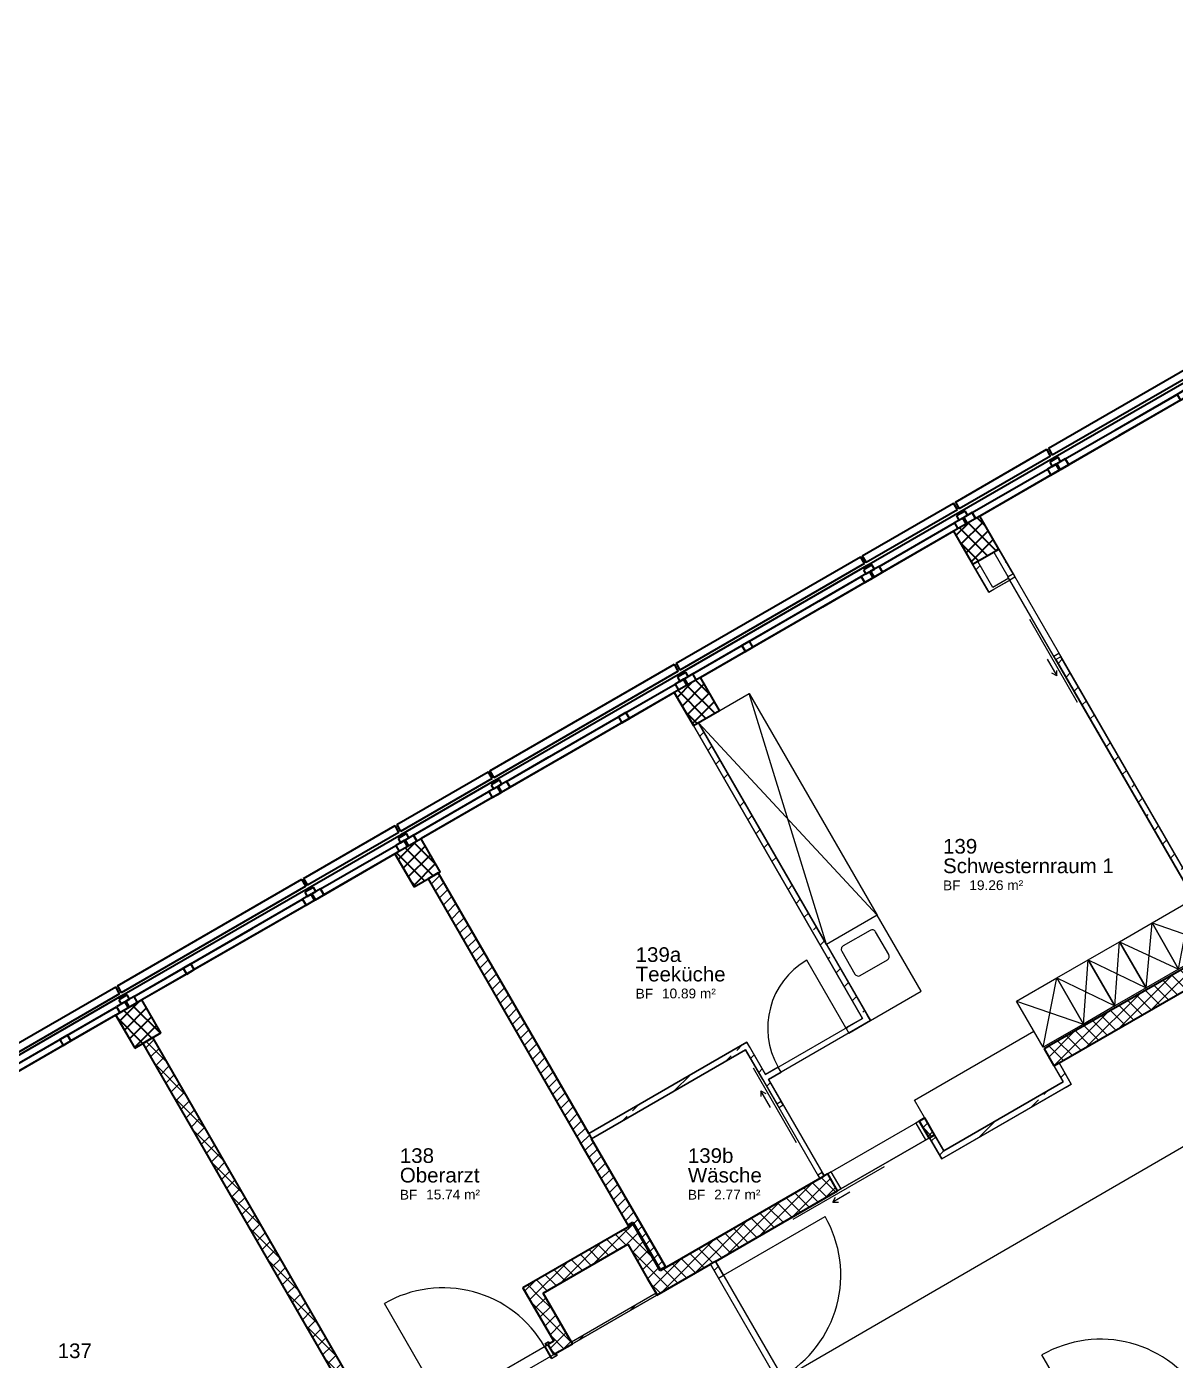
# Model space of a CAD drawing. Header units: centimetres. Extents: x -63 to 12757, y -227 to 7527.
# Drawn here: x 4987 to 6162, y 3488 to 4853 of the extents above; entities that cross this region are included whole.
import ezdxf

# ---------------------------------------------------------------- set-up
doc = ezdxf.new("R2010")
doc.units = ezdxf.units.CM
for name, color, linetype, lineweight in [('A----___H_HATCH', 252, 'Continuous', 9), ('A----___J_MARKEN', 252, 'Continuous', 15), ('A----___M_0', 7, 'Continuous', 9), ('A_E--___E_WAENDE', 7, 'Continuous', 35), ('A_E0-___E_DECKEN', 7, 'Continuous', 9), ('A_E2-___E_STUETZEN', 7, 'Continuous', 35), ('A_E5-___E_FENTUER', 252, 'Continuous', 9), ('A_M1-___E_TRENNWAENDE', 7, 'Continuous', 25), ('A_M7-___E_KUECHEN', 253, 'Continuous', 9), ('A_R--___E_AUSSTATTUNG', 253, 'Continuous', 9), ('A_Z20___E_RAUM', 255, 'Continuous', 9), ('A_Z21___T_RAUMTEXT', 7, 'Continuous', 15)]:
    doc.layers.add(name, color=color, linetype=linetype, lineweight=lineweight)
doc.styles.add('Arial_1', font='arial.ttf', dxfattribs={"height": 0.2})
doc.styles.add('Arial_2', font='arial.ttf', dxfattribs={"height": 10})
doc.styles.add('Arial_3', font='arial.ttf', dxfattribs={"height": 15})
pattern_1 = [(45, (0, 0), (-7.071068, 7.071068), []), (135, (0, 0), (-7.071068, -7.071068), [])]
pattern_2 = [(45, (0, 0), (-5.656854, 5.656854), [])]
pattern_3 = [(45, (0, 0), (-22.45064, 22.45064), []), (45, (22.45, 0), (-22.45064, 22.45064), [15.875, -7.937])]

# ---------------------------------------------------------------- blocks, each defined once
blk = doc.blocks.new('_Beton Eckig Typ - 39 x 31-V5-033O')
at = {"layer": 'A_E2-___E_STUETZEN'}
h = blk.add_hatch(dxfattribs=at)
h.set_pattern_fill('FP_8', color=256, style=0, pattern_type=2)
h.set_pattern_definition([(15, (-6331.03, -766.298), (-2.58819, 9.659258), []), (105, (-6331.03, -766.298), (-9.659258, -2.58819), [])])
h.paths.add_polyline_path([(-12.5, -17.5), (18.5, -17.5), (18.5, 21.5), (-12.5, 21.5)], flags=0)
for p, q in [((18.5, 21.5), (-12.5, 21.5)), ((-12.5, 21.5), (-12.5, -17.5)), ((18.5, -17.5), (18.5, 21.5)), ((-12.5, -17.5), (18.5, -17.5))]:
    blk.add_line(p, q, dxfattribs=at)
blk = doc.blocks.new('_Beton Eckig Typ - 39 x 31-V6-033O')
at = {"layer": 'A_E2-___E_STUETZEN'}
h = blk.add_hatch(dxfattribs=at)
h.set_pattern_fill('FP_9', color=256, style=0, pattern_type=2)
h.set_pattern_definition([(15, (-6661.03, -766.298), (-2.58819, 9.659258), []), (105, (-6661.03, -766.298), (-9.659258, -2.58819), [])])
h.paths.add_polyline_path([(-12.5, -17.5), (18.5, -17.5), (18.5, 21.5), (-12.5, 21.5)], flags=0)
for p, q in [((18.5, 21.5), (-12.5, 21.5)), ((-12.5, 21.5), (-12.5, -17.5)), ((18.5, -17.5), (18.5, 21.5)), ((-12.5, -17.5), (18.5, -17.5))]:
    blk.add_line(p, q, dxfattribs=at)
blk = doc.blocks.new('_Beton Eckig Typ - 39 x 31-V7-033O')
at = {"layer": 'A_E2-___E_STUETZEN'}
h = blk.add_hatch(dxfattribs=at)
h.set_pattern_fill('FP_10', color=256, style=0, pattern_type=2)
h.set_pattern_definition([(15, (-6991.03, -766.299), (-2.58819, 9.659258), []), (105, (-6991.03, -766.299), (-9.659258, -2.58819), [])])
h.paths.add_polyline_path([(-12.5, -17.5), (18.5, -17.5), (18.5, 21.5), (-12.5, 21.5)], flags=0)
for p, q in [((18.5, 21.5), (-12.5, 21.5)), ((-12.5, 21.5), (-12.5, -17.5)), ((18.5, -17.5), (18.5, 21.5)), ((-12.5, -17.5), (18.5, -17.5))]:
    blk.add_line(p, q, dxfattribs=at)
blk = doc.blocks.new('_Beton Eckig Typ - 39 x 31-V8-033O')
at = {"layer": 'A_E2-___E_STUETZEN'}
h = blk.add_hatch(dxfattribs=at)
h.set_pattern_fill('FP_11', color=256, style=0, pattern_type=2)
h.set_pattern_definition([(15, (-7321.016, -766.298), (-2.58819, 9.659258), []), (105, (-7321.016, -766.298), (-9.659258, -2.58819), [])])
h.paths.add_polyline_path([(-12.5, -17.5), (18.5, -17.5), (18.5, 21.5), (-12.5, 21.5)], flags=0)
for p, q in [((18.5, 21.5), (-12.5, 21.5)), ((-12.5, 21.5), (-12.5, -17.5)), ((18.5, -17.5), (18.5, 21.5)), ((-12.5, -17.5), (18.5, -17.5))]:
    blk.add_line(p, q, dxfattribs=at)
blk = doc.blocks.new('_Zargentür 1-flg - 120 x 210-2022510-033O')
at = {"layer": 'A_E5-___E_FENTUER'}
for p, q in [((-60, -4.8), (-60, 115.2)), ((-66, -2.3), (-62, -2.3)), ((-66, -4.8), (-66, -2.3)), ((-65.5, -4.8), (-66, -4.8)), ((-65.5, -2.8), (-65.5, -4.8)), ((-62.5, -2.8), (-65.5, -2.8)), ((-62.5, -5.3), (-62.5, -2.8)), ((-60.5, -5.3), (-62.5, -5.3)), ((-62, -2.3), (-62, -4.8)), ((-62, -4.8), (-60, -4.8)), ((-60.5, -18.8), (-60.5, -5.3)), ((-60, -4.8), (-60, -19.3)), ((60, -4.8), (62, -4.8)), ((60, -19.3), (60, -4.8)), ((60.5, -5.3), (60.5, -18.8)), ((62.5, -5.3), (60.5, -5.3)), ((62, -2.3), (66, -2.3)), ((62, -4.8), (62, -2.3)), ((62.5, -2.8), (62.5, -5.3)), ((65.5, -2.8), (62.5, -2.8)), ((65.5, -4.8), (65.5, -2.8)), ((66, -4.8), (65.5, -4.8)), ((66, -2.3), (66, -4.8)), ((-66.5, -16.8), (-66, -16.8)), ((-66.5, -19.3), (-66.5, -16.8)), ((-60, -19.3), (-66.5, -19.3)), ((-66, -16.8), (-66, -18.8)), ((-66, -18.8), (-60.5, -18.8)), ((66.5, -19.3), (60, -19.3)), ((60.5, -18.8), (66, -18.8)), ((66, -16.8), (66.5, -16.8)), ((66, -18.8), (66, -16.8)), ((66.5, -16.8), (66.5, -19.3))]:
    blk.add_line(p, q, dxfattribs=at)
blk.add_arc((-60, -4.8), 120, 360, 90, dxfattribs=at)
blk = doc.blocks.new('_Zargentür 1-flg - 120 x 210-V14-033O')
at = {"layer": 'A_E5-___E_FENTUER'}
for p, q in [((-60, 19.3), (-66.5, 19.3)), ((-66.5, 19.3), (-66.5, 16.8)), ((-66.5, 16.8), (-66, 16.8)), ((-66, 16.8), (-66, 18.8)), ((-66, 18.8), (-60.5, 18.8)), ((-60.5, 18.8), (-60.5, 5.3)), ((-60, 4.8), (-60, 19.3)), ((60, 19.3), (60, 4.8)), ((66.5, 19.3), (60, 19.3)), ((60.5, 5.3), (60.5, 18.8)), ((60.5, 18.8), (66, 18.8)), ((66, 18.8), (66, 16.8)), ((66, 16.8), (66.5, 16.8)), ((66.5, 16.8), (66.5, 19.3)), ((-65.5, 4.8), (-66, 4.8)), ((-66, 4.8), (-66, 2.3)), ((-66, 2.3), (-62, 2.3)), ((-65.5, 2.8), (-65.5, 4.8)), ((-62.5, 2.8), (-65.5, 2.8)), ((-60.5, 5.3), (-62.5, 5.3)), ((-62.5, 5.3), (-62.5, 2.8)), ((-62, 2.3), (-62, 4.8)), ((-62, 4.8), (-60, 4.8)), ((-60, 4.8), (-60, -115.2)), ((60, 4.8), (62, 4.8)), ((62.5, 5.3), (60.5, 5.3)), ((62, 4.8), (62, 2.3)), ((62, 2.3), (66, 2.3)), ((62.5, 2.8), (62.5, 5.3)), ((65.5, 2.8), (62.5, 2.8)), ((66, 4.8), (65.5, 4.8)), ((65.5, 4.8), (65.5, 2.8)), ((66, 2.3), (66, 4.8))]:
    blk.add_line(p, q, dxfattribs=at)
blk.add_arc((-60, 4.8), 120, 270, 0, dxfattribs=at)
blk = doc.blocks.new('_Tür 1-flg - 120 x 210-1934691-033O')
at = {"layer": 'A_E5-___E_FENTUER'}
blk.add_line((-60, 2.94), (-60, 122.94), dxfattribs=at)
blk.add_arc((-60, 2.94), 120, 360, 90, dxfattribs=at)
blk = doc.blocks.new('_Zargentür 1-flg - 120 x 210-2022504-033O')
at = {"layer": 'A_E5-___E_FENTUER'}
for p, q in [((-60, -4.8), (-60, 115.2)), ((-66, -2.3), (-62, -2.3)), ((-66, -4.8), (-66, -2.3)), ((-65.5, -4.8), (-66, -4.8)), ((-65.5, -2.8), (-65.5, -4.8)), ((-62.5, -2.8), (-65.5, -2.8)), ((-62.5, -5.3), (-62.5, -2.8)), ((-60.5, -5.3), (-62.5, -5.3)), ((-62, -2.3), (-62, -4.8)), ((-62, -4.8), (-60, -4.8)), ((-60.5, -18.8), (-60.5, -5.3)), ((-60, -4.8), (-60, -19.3)), ((60, -4.8), (62, -4.8)), ((60, -19.3), (60, -4.8)), ((60.5, -5.3), (60.5, -18.8)), ((62.5, -5.3), (60.5, -5.3)), ((62, -2.3), (66, -2.3)), ((62, -4.8), (62, -2.3)), ((62.5, -2.8), (62.5, -5.3)), ((65.5, -2.8), (62.5, -2.8)), ((65.5, -4.8), (65.5, -2.8)), ((66, -4.8), (65.5, -4.8)), ((66, -2.3), (66, -4.8)), ((-66.5, -16.8), (-66, -16.8)), ((-66.5, -19.3), (-66.5, -16.8)), ((-60, -19.3), (-66.5, -19.3)), ((-66, -16.8), (-66, -18.8)), ((-66, -18.8), (-60.5, -18.8)), ((66.5, -19.3), (60, -19.3)), ((60.5, -18.8), (66, -18.8)), ((66, -16.8), (66.5, -16.8)), ((66, -18.8), (66, -16.8)), ((66.5, -16.8), (66.5, -19.3))]:
    blk.add_line(p, q, dxfattribs=at)
blk.add_arc((-60, -4.8), 120, 360, 90, dxfattribs=at)
blk = doc.blocks.new('_Tür 1-flg - 80 x 210-1934388-033O')
at = {"layer": 'A_E5-___E_FENTUER'}
blk.add_line((-40, -2.94), (-40, -82.94), dxfattribs=at)
blk.add_arc((-40, -2.94), 80, 270, 0, dxfattribs=at)
blk = doc.blocks.new('_Schiebetür 1-flg - 80 x 210-1930336-033O')
at = {"layer": 'A_E5-___E_FENTUER'}
for p, q in [((-88, 2.6), (0, 2.6)), ((-64, -2.4), (-59, 0.5)), ((-40, 10.1), (-44, 10.1)), ((-44, 10.1), (-44, 5.1)), ((-44, 5.1), (-40, 5.1)), ((-40, 5.1), (-40, 10.1)), ((44, 10.1), (40, 10.1)), ((40, 10.1), (40, 5.1)), ((40, 5.1), (44, 5.1)), ((44, 5.1), (44, 10.1)), ((-64, -2.4), (-59, -5.3)), ((-44, -2.4), (-64, -2.4))]:
    blk.add_line(p, q, dxfattribs=at)
blk = doc.blocks.new('_Schiebetür 1-flg - 90 x 210-1930312-033O')
at = {"layer": 'A_E5-___E_FENTUER'}
for p, q in [((-64, 2.9), (-59, 5.8)), ((-64, 2.9), (-59, 0)), ((-44, 2.9), (-64, 2.9)), ((-98, -2.1), (0, -2.1)), ((-49, -4.6), (-45, -4.6)), ((-49, -10.6), (-49, -4.6)), ((-45, -10.6), (-49, -10.6)), ((-45, -4.6), (-45, -10.6)), ((45, -4.6), (49, -4.6)), ((45, -10.6), (45, -4.6)), ((49, -10.6), (45, -10.6)), ((49, -4.6), (49, -10.6))]:
    blk.add_line(p, q, dxfattribs=at)
blk = doc.blocks.new('_Küche mit Spüle - _Küche mit Spüle-826950-033O')
at = {"layer": 'A_M7-___E_KUECHEN'}
for p, q in [((49.2, 27.7), (-40.8, 27.7)), ((-40.8, 27.7), (-40.8, -32.3)), ((49.2, -32.3), (49.2, 27.7)), ((4.2, 13.7), (4.2, -18.3)), ((35.2, 17.7), (8.2, 17.7)), ((39.2, -18.3), (39.2, 13.7)), ((8.2, -22.3), (35.2, -22.3)), ((-40.8, -32.3), (49.2, -32.3))]:
    blk.add_line(p, q, dxfattribs=at)
for centre, start, end in [((8.2, 13.7), 90, 180), ((35.2, 13.7), 360, 90), ((8.2, -18.3), 180, 270), ((35.2, -18.3), 270, 0)]:
    blk.add_arc(centre, 4, start, end, dxfattribs=at)
blk = doc.blocks.new('System Elemente - Verglasung-1333656-033O')
at = {"layer": 'A_E--___E_WAENDE'}
for p, q in [((0.3, 1.5), (-0.2, 1.5)), ((-0.2, 1.5), (-0.2, -1.5)), ((0.3, -1.5), (0.3, 1.5)), ((-0.2, -1.5), (0.3, -1.5))]:
    blk.add_line(p, q, dxfattribs=at)
blk = doc.blocks.new('_Flügel 2-flg - Unterlicht - Rahmen 10cm-1334909-033O')
at = {"layer": 'A_E--___E_WAENDE'}
for p, q in [((-99.5, 3.5), (-109.5, 3.5)), ((-109.5, 3.5), (-109.5, -3.5)), ((-99.5, -3.5), (-99.5, 3.5)), ((-99.5, 3.5), (32.5, 3.5)), ((-99.5, 3.5), (-49.5, 3.5)), ((-99.5, 3.5), (-99.5, -3.5)), ((-99.5, -3.5), (-99.5, 3.5)), ((-40.5, 3.5), (99.5, 3.5)), ((41.5, 3.5), (32.5, 3.5)), ((32.5, 3.5), (32.5, -3.5)), ((32.5, 3.5), (32.5, -3.5)), ((41.5, -3.5), (41.5, 3.5)), ((41.5, 3.5), (99.5, 3.5)), ((41.5, 3.5), (41.5, -3.5)), ((109.5, 3.5), (99.5, 3.5)), ((99.5, 3.5), (99.5, -3.5)), ((99.5, 3.5), (99.5, -3.5)), ((99.5, 3.5), (99.5, -3.5)), ((109.5, -3.5), (109.5, 3.5)), ((-109.5, -3.5), (-99.5, -3.5)), ((32.5, -3.5), (-99.5, -3.5)), ((-49.5, -3.5), (-99.5, -3.5)), ((99.5, -3.5), (-40.5, -3.5)), ((32.5, -3.5), (41.5, -3.5)), ((99.5, -3.5), (41.5, -3.5)), ((99.5, -3.5), (109.5, -3.5))]:
    blk.add_line(p, q, dxfattribs=at)
blk = doc.blocks.new('_Flügel 1-flg - Unterlicht - Rahmen 10cm-1334904-033O')
at = {"layer": 'A_E--___E_WAENDE'}
for p, q in [((-44.5, 3.5), (-54.5, 3.5)), ((-54.5, 3.5), (-54.5, -3.5)), ((-44.5, -3.5), (-44.5, 3.5)), ((-44.5, 3.5), (44.5, 3.5)), ((-44.5, 3.5), (44.5, 3.5)), ((-44.5, 3.5), (-44.5, -3.5)), ((-44.5, 3.5), (-44.5, -3.5)), ((54.5, 3.5), (44.5, 3.5)), ((44.5, 3.5), (44.5, -3.5)), ((44.5, 3.5), (44.5, -3.5)), ((44.5, 3.5), (44.5, -3.5)), ((54.5, -3.5), (54.5, 3.5)), ((-54.5, -3.5), (-44.5, -3.5)), ((39.5, -3.5), (-44.5, -3.5)), ((39.5, -3.5), (-44.5, -3.5))]:
    blk.add_line(p, q, dxfattribs=at)
blk = doc.blocks.new('_Flügel 2-flg - Unterlicht - Rahmen 10cm-1334914-033O')
at = {"layer": 'A_E--___E_WAENDE'}
for p, q in [((-99.5, 3.5), (-109.5, 3.5)), ((-109.5, 3.5), (-109.5, -3.5)), ((-99.5, -3.5), (-99.5, 3.5)), ((-99.5, 3.5), (-99.5, -3.5)), ((-99.5, -3.5), (-99.5, 3.5)), ((-99.5, 3.5), (32.5, 3.5)), ((-99.5, 3.5), (-49.5, 3.5)), ((-40.5, 3.5), (94.5, 3.5)), ((41.5, 3.5), (32.5, 3.5)), ((32.5, 3.5), (32.5, -3.5)), ((32.5, 3.5), (32.5, -3.5)), ((41.5, -3.5), (41.5, 3.5)), ((41.5, 3.5), (41.5, -3.5)), ((41.5, 3.5), (94.5, 3.5)), ((99.5, 3.5), (99.5, -3.5)), ((99.5, 3.5), (99.5, -3.5)), ((99.5, 3.5), (99.5, -3.5)), ((109.5, -3.5), (109.5, 3.5)), ((-109.5, -3.5), (-99.5, -3.5)), ((32.5, -3.5), (-99.5, -3.5)), ((-49.5, -3.5), (-99.5, -3.5)), ((99.5, -3.5), (-40.5, -3.5)), ((32.5, -3.5), (41.5, -3.5)), ((99.5, -3.5), (41.5, -3.5)), ((99.5, -3.5), (109.5, -3.5))]:
    blk.add_line(p, q, dxfattribs=at)
blk = doc.blocks.new('_Flügel 1-flg - Unterlicht - Rahmen 10cm-V28-033O')
at = {"layer": 'A_E--___E_WAENDE'}
for p, q in [((-44.5, 3.5), (-54.5, 3.5)), ((-54.5, 3.5), (-54.5, -3.5)), ((-44.5, -3.5), (-44.5, 3.5)), ((-44.5, 3.5), (44.5, 3.5)), ((-44.5, 3.5), (44.5, 3.5)), ((-44.5, 3.5), (-44.5, -3.5)), ((-44.5, 3.5), (-44.5, -3.5)), ((54.5, 3.5), (44.5, 3.5)), ((44.5, 3.5), (44.5, -3.5)), ((44.5, 3.5), (44.5, -3.5)), ((44.5, 3.5), (44.5, -3.5)), ((54.5, -3.5), (54.5, 3.5)), ((44.5, -3.5), (-39.5, -3.5)), ((44.5, -3.5), (-39.5, -3.5)), ((44.5, -3.5), (54.5, -3.5))]:
    blk.add_line(p, q, dxfattribs=at)
blk = doc.blocks.new('_Flügel 2-flg - Unterlicht - Rahmen 10cm-1334911-033O')
at = {"layer": 'A_E--___E_WAENDE'}
for p, q in [((-99.5, 3.5), (-109.5, 3.5)), ((-109.5, 3.5), (-109.5, -3.5)), ((-99.5, -3.5), (-99.5, 3.5)), ((-99.5, 3.5), (32.5, 3.5)), ((-99.5, 3.5), (-49.5, 3.5)), ((-99.5, 3.5), (-99.5, -3.5)), ((-99.5, -3.5), (-99.5, 3.5)), ((-40.5, 3.5), (99.5, 3.5)), ((41.5, 3.5), (32.5, 3.5)), ((32.5, 3.5), (32.5, -3.5)), ((32.5, 3.5), (32.5, -3.5)), ((41.5, -3.5), (41.5, 3.5)), ((41.5, 3.5), (99.5, 3.5)), ((41.5, 3.5), (41.5, -3.5)), ((109.5, 3.5), (99.5, 3.5)), ((99.5, 3.5), (99.5, -3.5)), ((99.5, 3.5), (99.5, -3.5)), ((99.5, 3.5), (99.5, -3.5)), ((109.5, -3.5), (109.5, 3.5)), ((-109.5, -3.5), (-99.5, -3.5)), ((32.5, -3.5), (-99.5, -3.5)), ((-49.5, -3.5), (-99.5, -3.5)), ((94.5, -3.5), (-40.5, -3.5)), ((32.5, -3.5), (41.5, -3.5)), ((94.5, -3.5), (41.5, -3.5))]:
    blk.add_line(p, q, dxfattribs=at)
blk = doc.blocks.new('_Flügel 1-flg - Unterlicht - Rahmen 10cm-1334905-033O')
at = {"layer": 'A_E--___E_WAENDE'}
for p, q in [((-44.5, 3.5), (-54.5, 3.5)), ((-54.5, 3.5), (-54.5, -3.5)), ((-44.5, -3.5), (-44.5, 3.5)), ((-44.5, 3.5), (44.5, 3.5)), ((-44.5, 3.5), (44.5, 3.5)), ((-44.5, 3.5), (-44.5, -3.5)), ((-44.5, 3.5), (-44.5, -3.5)), ((54.5, 3.5), (44.5, 3.5)), ((44.5, 3.5), (44.5, -3.5)), ((44.5, 3.5), (44.5, -3.5)), ((44.5, 3.5), (44.5, -3.5)), ((54.5, -3.5), (54.5, 3.5)), ((44.5, -3.5), (-39.5, -3.5)), ((44.5, -3.5), (-39.5, -3.5)), ((44.5, -3.5), (54.5, -3.5))]:
    blk.add_line(p, q, dxfattribs=at)
blk = doc.blocks.new('_Flügel 1-flg - Unterlicht - Rahmen 10cm-V29-033O')
at = {"layer": 'A_E--___E_WAENDE'}
for p, q in [((-44.5, 3.5), (-54.5, 3.5)), ((-54.5, 3.5), (-54.5, -3.5)), ((-44.5, -3.5), (-44.5, 3.5)), ((-44.5, 3.5), (44.5, 3.5)), ((-44.5, 3.5), (44.5, 3.5)), ((-44.5, 3.5), (-44.5, -3.5)), ((-44.5, 3.5), (-44.5, -3.5)), ((54.5, 3.5), (44.5, 3.5)), ((44.5, 3.5), (44.5, -3.5)), ((44.5, 3.5), (44.5, -3.5)), ((44.5, 3.5), (44.5, -3.5)), ((54.5, -3.5), (54.5, 3.5)), ((-54.5, -3.5), (-44.5, -3.5)), ((39.5, -3.5), (-44.5, -3.5)), ((39.5, -3.5), (-44.5, -3.5))]:
    blk.add_line(p, q, dxfattribs=at)
blk = doc.blocks.new('_Flügel 2-flg - Unterlicht - Rahmen 10cm-V30-033O')
at = {"layer": 'A_E--___E_WAENDE'}
for p, q in [((-99.5, 3.5), (-109.5, 3.5)), ((-109.5, 3.5), (-109.5, -3.5)), ((-99.5, -3.5), (-99.5, 3.5)), ((-99.5, 3.5), (-99.5, -3.5)), ((-99.5, -3.5), (-99.5, 3.5)), ((-99.5, 3.5), (32.5, 3.5)), ((-99.5, 3.5), (-49.5, 3.5)), ((-40.5, 3.5), (94.5, 3.5)), ((41.5, 3.5), (32.5, 3.5)), ((32.5, 3.5), (32.5, -3.5)), ((32.5, 3.5), (32.5, -3.5)), ((41.5, -3.5), (41.5, 3.5)), ((41.5, 3.5), (41.5, -3.5)), ((41.5, 3.5), (94.5, 3.5)), ((99.5, 3.5), (99.5, -3.5)), ((99.5, 3.5), (99.5, -3.5)), ((99.5, 3.5), (99.5, -3.5)), ((109.5, -3.5), (109.5, 3.5)), ((-109.5, -3.5), (-99.5, -3.5)), ((32.5, -3.5), (-99.5, -3.5)), ((-49.5, -3.5), (-99.5, -3.5)), ((99.5, -3.5), (-40.5, -3.5)), ((32.5, -3.5), (41.5, -3.5)), ((99.5, -3.5), (41.5, -3.5)), ((99.5, -3.5), (109.5, -3.5))]:
    blk.add_line(p, q, dxfattribs=at)
blk = doc.blocks.new('_Flügel 2-flg - Unterlicht - Rahmen 10cm-1334912-033O')
at = {"layer": 'A_E--___E_WAENDE'}
for p, q in [((-99.5, 3.5), (-109.5, 3.5)), ((-109.5, 3.5), (-109.5, -3.5)), ((-99.5, -3.5), (-99.5, 3.5)), ((-99.5, 3.5), (32.5, 3.5)), ((-99.5, 3.5), (-49.5, 3.5)), ((-99.5, 3.5), (-99.5, -3.5)), ((-99.5, -3.5), (-99.5, 3.5)), ((-40.5, 3.5), (99.5, 3.5)), ((41.5, 3.5), (32.5, 3.5)), ((32.5, 3.5), (32.5, -3.5)), ((32.5, 3.5), (32.5, -3.5)), ((41.5, -3.5), (41.5, 3.5)), ((41.5, 3.5), (99.5, 3.5)), ((41.5, 3.5), (41.5, -3.5)), ((109.5, 3.5), (99.5, 3.5)), ((99.5, 3.5), (99.5, -3.5)), ((99.5, 3.5), (99.5, -3.5)), ((99.5, 3.5), (99.5, -3.5)), ((109.5, -3.5), (109.5, 3.5)), ((-109.5, -3.5), (-99.5, -3.5)), ((32.5, -3.5), (-99.5, -3.5)), ((-49.5, -3.5), (-99.5, -3.5)), ((94.5, -3.5), (-40.5, -3.5)), ((32.5, -3.5), (41.5, -3.5)), ((94.5, -3.5), (41.5, -3.5))]:
    blk.add_line(p, q, dxfattribs=at)
blk = doc.blocks.new('Rechteckiger Pfosten - Deckpfosten 5 x 10-1384669-033O')
at = {"layer": 'A_E--___E_WAENDE'}
for p, q in [((-5, -8.5), (-5, -3.5)), ((-5, -3.5), (5, -3.5)), ((5, -8.5), (-5, -8.5)), ((5, -3.5), (5, -8.5))]:
    blk.add_line(p, q, dxfattribs=at)
blk = doc.blocks.new('_Schrank Variabel - _Schrank Variabel-1644341-033O')
at = {"layer": 'A_R--___E_AUSSTATTUNG'}
for p, q in [((-126.8, -27.7), (-126.8, 32.3)), ((-126.8, 32.3), (135.2, 32.3)), ((-126.8, -27.7), (135.2, 32.3)), ((-126.8, 32.3), (135.2, -27.7)), ((135.2, 32.3), (135.2, -27.7)), ((135.2, -27.7), (-126.8, -27.7))]:
    blk.add_line(p, q, dxfattribs=at)
blk = doc.blocks.new('_Schrank Variabel - _Schrank Variabel-1644560-033O')
at = {"layer": 'A_R--___E_AUSSTATTUNG'}
for p, q in [((-19.5, -25), (-19.5, 29.5)), ((-19.5, 29.5), (28, 29.5)), ((-19.5, -25), (28, 29.5)), ((-19.5, 29.5), (28, -25)), ((28, 29.5), (28, -25)), ((28, -25), (-19.5, -25))]:
    blk.add_line(p, q, dxfattribs=at)
blk = doc.blocks.new('_Schrank Variabel - _Schrank Variabel-1644796-033O')
at = {"layer": 'A_R--___E_AUSSTATTUNG'}
for p, q in [((-14.3, -25), (-14.3, 29.5)), ((-14.3, 29.5), (22.7, 29.5)), ((-14.3, -25), (22.7, 29.5)), ((-14.3, 29.5), (22.7, -25)), ((22.7, 29.5), (22.7, -25)), ((22.7, -25), (-14.3, -25))]:
    blk.add_line(p, q, dxfattribs=at)
blk = doc.blocks.new('_Schrank Variabel - _Schrank Variabel-1645260-033O')
at = {"layer": 'A_R--___E_AUSSTATTUNG'}
for p, q in [((-15, -25), (-15, 29.5)), ((-15, 29.5), (23.5, 29.5)), ((-15, -25), (23.5, 29.5)), ((-15, 29.5), (23.5, -25)), ((23.5, 29.5), (23.5, -25)), ((23.5, -25), (-15, -25))]:
    blk.add_line(p, q, dxfattribs=at)
blk = doc.blocks.new('_Schrank Variabel - _Schrank Variabel-1645539-033O')
at = {"layer": 'A_R--___E_AUSSTATTUNG'}
for p, q in [((-19.3, -25), (-19.3, 29.5)), ((-19.3, 29.5), (27.7, 29.5)), ((-19.3, -25), (27.7, 29.5)), ((-19.3, 29.5), (27.7, -25)), ((27.7, 29.5), (27.7, -25)), ((27.7, -25), (-19.3, -25))]:
    blk.add_line(p, q, dxfattribs=at)
blk = doc.blocks.new('_Schiebetür 1-flg - 100 x 210-2058156-033O')
at = {"layer": 'A_E5-___E_FENTUER'}
for p, q in [((-50, 17.6), (-54, 17.6)), ((-54, 17.6), (-54, -2.4)), ((-50, -2.4), (-50, 17.6)), ((54, 17.6), (50, 17.6)), ((50, 17.6), (50, -2.4)), ((54, -2.4), (54, 17.6)), ((-108, -4.9), (0, -4.9)), ((-64, -9.9), (-59, -7)), ((-64, -9.9), (-59, -12.8)), ((-44, -9.9), (-64, -9.9)), ((-54, -2.4), (-50, -2.4)), ((50, -2.4), (54, -2.4))]:
    blk.add_line(p, q, dxfattribs=at)
blk = doc.blocks.new('_Beschriftung Räume - Nummer_ Name_ Fläche-157530-033O')
at = {"layer": 'A_Z21___T_RAUMTEXT', "insert": (-0.364, -0.522), "char_height": 0.2, "width": 0.44093, "attachment_point": 1, "style": 'Arial_1'}
blk.add_mtext('BF', dxfattribs=at)

msp = doc.modelspace()

# ---------------------------------------------------------------- hatches: boundary and pattern name
at = {"layer": 'A----___H_HATCH'}
h = msp.add_hatch(dxfattribs=at)
h.set_pattern_fill('FP_15', color=256, style=0, pattern_type=2)
h.set_pattern_definition(pattern_3)
h.paths.add_polyline_path([(6209.6, 3911.6), (6214.8, 3914.6), (6045.3, 4208.2), (6040.1, 4205.2), (6059.1, 4172.4)], flags=0)
h.paths.add_polyline_path([(5991.1, 4290.1), (5996.3, 4293.1), (5981.8, 4318.2), (5976.6, 4315.2), (5981.8, 4306.2)], flags=0)
h = msp.add_hatch(dxfattribs=at)
h.set_pattern_fill('FP_15', color=256, style=0, pattern_type=2)
h.set_pattern_definition(pattern_3)
h.paths.add_polyline_path([(5971.5, 4274.1), (5976.7, 4277.1), (5960.2, 4305.7), (5955, 4302.7)], flags=0)
h = msp.add_hatch(dxfattribs=at)
h.set_pattern_fill('FP_15', color=256, style=0, pattern_type=2)
h.set_pattern_definition(pattern_3)
h.paths.add_polyline_path([(5976.7, 4277.1), (5993.1, 4286.6), (5992.1, 4288.4), (5975.7, 4278.9)], flags=0)
h = msp.add_hatch(dxfattribs=at)
h.set_pattern_fill('FP_15', color=256, style=0, pattern_type=2)
h.set_pattern_definition(pattern_3)
h.paths.add_polyline_path([(5842.2, 3838.1), (5847.4, 3841.1), (5674.4, 4140.7), (5669.2, 4137.7), (5803.6, 3905)], flags=0)
h = msp.add_hatch(dxfattribs=at)
h.set_pattern_fill('FP_18', color=256, style=0, pattern_type=2)
h.set_pattern_definition(pattern_2)
h.paths.add_polyline_path([(5602.2, 3626.7), (5612.6, 3632.7), (5408.1, 3987), (5397.7, 3981), (5595.9, 3637.6)], flags=0)
h = msp.add_hatch(dxfattribs=at)
h.set_pattern_fill('FP_2', color=256, style=0, pattern_type=2)
h.set_pattern_definition(pattern_1)
h.paths.add_polyline_path([(6038.2, 3789.6), (6225.9, 3897.9), (6215.9, 3915.3), (6028.2, 3806.9)], flags=0)
h = msp.add_hatch(dxfattribs=at)
h.set_pattern_fill('FP_15', color=256, style=0, pattern_type=2)
h.set_pattern_definition(pattern_3)
h.paths.add_polyline_path([(5746, 3775.6), (5759, 3783.1), (5756, 3788.3), (5743, 3780.8)], flags=0)
h.paths.add_polyline_path([(5828.3, 3823.1), (5850.4, 3835.9), (5847.4, 3841.1), (5825.3, 3828.3)], flags=0)
h = msp.add_hatch(dxfattribs=at)
h.set_pattern_fill('FP_2', color=256, style=0, pattern_type=2)
h.set_pattern_definition(pattern_1)
h.paths.add_polyline_path([(5338.8, 3408.9), (5349.2, 3414.9), (5116.2, 3818.5), (5105.8, 3812.5), (5206.8, 3637.6)], flags=0)
h = msp.add_hatch(dxfattribs=at)
h.set_pattern_fill('FP_15', color=256, style=0, pattern_type=2)
h.set_pattern_definition(pattern_3)
h.paths.add_polyline_path([(5565.1, 3715), (5727, 3808.5), (5724, 3813.7), (5562.1, 3720.2)], flags=0)
h = msp.add_hatch(dxfattribs=at)
h.set_pattern_fill('FP_15', color=256, style=0, pattern_type=2)
h.set_pattern_definition(pattern_3)
h.paths.add_polyline_path([(5754.7, 3750.6), (5759, 3753.1), (5727, 3808.5), (5722.7, 3806)], flags=0)
h = msp.add_hatch(dxfattribs=at)
h.set_pattern_fill('FP_15', color=256, style=0, pattern_type=2)
h.set_pattern_definition(pattern_3)
h.paths.add_polyline_path([(6050.7, 3767.9), (6055.9, 3770.9), (6043.4, 3792.6), (6038.2, 3789.6), (6047.7, 3773.1)], flags=0)
h = msp.add_hatch(dxfattribs=at)
h.set_pattern_fill('FP_15', color=256, style=0, pattern_type=2)
h.set_pattern_definition(pattern_3)
h.paths.add_polyline_path([(5923.4, 3694.4), (6050.7, 3767.9), (6047.7, 3773.1), (5920.4, 3699.6)], flags=0)
h = msp.add_hatch(dxfattribs=at)
h.set_pattern_fill('FP_2', color=256, style=0, pattern_type=2)
h.set_pattern_definition(pattern_1)
h.paths.add_polyline_path([(5632, 3555), (5816.8, 3661.7), (5806.8, 3679.1), (5622, 3572.4), (5631, 3556.8)], flags=0)
h.paths.add_polyline_path([(5910.4, 3715.7), (5916.1, 3719), (5906.1, 3736.4), (5900.4, 3733.1)], flags=0)
h = msp.add_hatch(dxfattribs=at)
h.set_pattern_fill('FP_15', color=256, style=0, pattern_type=2)
h.set_pattern_definition(pattern_3)
h.paths.add_polyline_path([(5920.4, 3699.6), (5925.6, 3702.6), (5916.1, 3719), (5910.9, 3716), (5912.4, 3713.4)], flags=0)
h = msp.add_hatch(dxfattribs=at)
h.set_pattern_fill('FP_18', color=256, style=0, pattern_type=2)
h.set_pattern_definition(pattern_2)
h.paths.add_polyline_path([(5635.4, 3581.3), (5640.6, 3584.3), (5612.6, 3632.7), (5607.4, 3629.7)], flags=0)
h = msp.add_hatch(dxfattribs=at)
h.set_pattern_fill('FP_2', color=256, style=0, pattern_type=2)
h.set_pattern_definition(pattern_1)
h.paths.add_polyline_path([(5502.4, 3549.5), (5602.1, 3607), (5594.6, 3620), (5494.9, 3562.5)], flags=0)
h = msp.add_hatch(dxfattribs=at)
h.set_pattern_fill('FP_2', color=256, style=0, pattern_type=2)
h.set_pattern_definition(pattern_1)
h.paths.add_polyline_path([(5622.1, 3572.4), (5635.1, 3579.9), (5607.5, 3627.5), (5594.6, 3620), (5602.1, 3607)], flags=0)
h = msp.add_hatch(dxfattribs=at)
h.set_pattern_fill('FP_15', color=256, style=0, pattern_type=2)
h.set_pattern_definition(pattern_3)
h.paths.add_polyline_path([(5821.6, 3352.7), (5826.8, 3355.7), (5818.5, 3370), (5813.3, 3367)], flags=0)
h.paths.add_polyline_path([(5694.8, 3572.3), (5700, 3575.3), (5691.8, 3589.5), (5686.6, 3586.5)], flags=0)
h = msp.add_hatch(dxfattribs=at)
h.set_pattern_fill('FP_2', color=256, style=0, pattern_type=2)
h.set_pattern_definition(pattern_1)
h.paths.add_polyline_path([(5532.4, 3497.6), (5545.4, 3505.1), (5515.4, 3557), (5502.4, 3549.5), (5526.4, 3507.9)], flags=0)
h = msp.add_hatch(dxfattribs=at)
h.set_pattern_fill('FP_15', color=256, style=0, pattern_type=2)
h.set_pattern_definition(pattern_3)
h.paths.add_polyline_path([(5545.4, 3505), (5632, 3555), (5631, 3556.8), (5544.4, 3506.8)], flags=0)
h = msp.add_hatch(dxfattribs=at)
h.set_pattern_fill('FP_2', color=256, style=0, pattern_type=2)
h.set_pattern_definition(pattern_1)
h.paths.add_polyline_path([(5409.5, 3426.6), (5415.5, 3430.1), (5409.5, 3440.4), (5403.5, 3436.9)], flags=0)
h.paths.add_polyline_path([(5526.4, 3494.1), (5532.4, 3497.6), (5526.4, 3507.9), (5520.4, 3504.4)], flags=0)

# ---------------------------------------------------------------- linework, layer by layer
at = {"layer": 'A----___J_MARKEN'}
msp.add_line((246.8, 273.7), (11178.4, 6609.7), dxfattribs=at)
at = {"layer": 'A----___M_0'}
for p, q in [((7373.5, 5166.7), (5962.3, 4352)), ((5935.5, 4336.5), (5676.5, 4187)), ((5649.7, 4171.5), (5390.8, 4022)), ((5363.9, 4006.5), (5105, 3857)), ((5078.1, 3841.5), (4819.2, 3692)), ((5813, 3659.5), (5910.9, 3716))]:
    msp.add_line(p, q, dxfattribs=at)
at = {"layer": 'A_E--___E_WAENDE'}
for p, q in [((6032.5, 4421.4), (6221.3, 4530.4)), ((6225.3, 4523.4), (6036.5, 4414.4)), ((6037.2, 4411.4), (6227.7, 4521.4)), ((6234.7, 4509.2), (6044.2, 4399.2)), ((6032.5, 4421.4), (6036.5, 4414.4)), ((5937.3, 4366.4), (6030.8, 4420.4)), ((6034.8, 4413.4), (5941.3, 4359.4)), ((5941.9, 4356.4), (6037.2, 4411.4)), ((6034.8, 4413.4), (6030.8, 4420.4)), ((6037.2, 4411.4), (6038.2, 4409.6)), ((6037.2, 4411.4), (6038.2, 4409.6)), ((6044.2, 4399.2), (5962.3, 4352)), ((6040.7, 4405.3), (6044.2, 4399.2)), ((6040.7, 4405.3), (6044.2, 4399.2)), ((5842, 4311.4), (5935.5, 4365.4)), ((5939.5, 4358.4), (5846, 4304.4)), ((5846.6, 4301.4), (5941.9, 4356.4)), ((5939.5, 4358.4), (5935.5, 4365.4)), ((5937.3, 4366.4), (5941.3, 4359.4)), ((5941.9, 4356.4), (5942.9, 4354.6)), ((5941.9, 4356.4), (5942.9, 4354.6)), ((5945.4, 4350.3), (5948.9, 4344.3)), ((5945.4, 4350.3), (5948.9, 4344.3)), ((5935.5, 4336.5), (5853.6, 4289.2)), ((5651.5, 4201.4), (5840.3, 4310.4)), ((5844.3, 4303.4), (5655.5, 4194.4)), ((5656.1, 4191.4), (5846.6, 4301.4)), ((5844.3, 4303.4), (5840.3, 4310.4)), ((5842, 4311.4), (5846, 4304.4)), ((5846.6, 4301.4), (5847.6, 4299.6)), ((5846.6, 4301.4), (5847.6, 4299.6)), ((5853.6, 4289.2), (5676.5, 4187)), ((5850.1, 4295.3), (5853.6, 4289.2)), ((5850.1, 4295.3), (5853.6, 4289.2)), ((5461, 4091.4), (5649.8, 4200.4)), ((5653.8, 4193.4), (5465, 4084.4)), ((5465.6, 4081.4), (5656.1, 4191.4)), ((5653.8, 4193.4), (5649.8, 4200.4)), ((5651.5, 4201.4), (5655.5, 4194.4)), ((5656.1, 4191.4), (5657.1, 4189.6)), ((5656.1, 4191.4), (5657.1, 4189.6)), ((5659.6, 4185.3), (5663.1, 4179.3)), ((5659.6, 4185.3), (5663.1, 4179.3)), ((5649.7, 4171.5), (5472.6, 4069.2)), ((5365.7, 4036.4), (5459.2, 4090.4)), ((5463.2, 4083.4), (5369.7, 4029.4)), ((5370.3, 4026.4), (5465.6, 4081.4)), ((5463.2, 4083.4), (5459.2, 4090.4)), ((5461, 4091.4), (5465, 4084.4)), ((5465.6, 4081.4), (5466.6, 4079.6)), ((5465.6, 4081.4), (5466.6, 4079.6)), ((5472.6, 4069.2), (5390.8, 4022)), ((5469.1, 4075.3), (5472.6, 4069.2)), ((5469.1, 4075.3), (5472.6, 4069.2)), ((5270.4, 3981.4), (5364, 4035.4)), ((5368, 4028.4), (5274.4, 3974.4)), ((5275.1, 3971.4), (5370.3, 4026.4)), ((5368, 4028.4), (5364, 4035.4)), ((5365.7, 4036.4), (5369.7, 4029.4)), ((5370.3, 4026.4), (5371.3, 4024.6)), ((5370.3, 4026.4), (5371.3, 4024.6)), ((5373.8, 4020.3), (5377.3, 4014.3)), ((5373.8, 4020.3), (5377.3, 4014.3)), ((5363.9, 4006.5), (5282.1, 3959.2)), ((5408.1, 3987), (5397.7, 3981)), ((5562.1, 3720.2), (5408.1, 3987)), ((5079.9, 3871.4), (5268.7, 3980.4)), ((5272.7, 3973.4), (5083.9, 3864.4)), ((5084.5, 3861.4), (5275.1, 3971.4)), ((5272.7, 3973.4), (5268.7, 3980.4)), ((5270.4, 3981.4), (5274.4, 3974.4)), ((5275.1, 3971.4), (5276.1, 3969.6)), ((5275.1, 3971.4), (5276.1, 3969.6)), ((5397.7, 3981), (5602.2, 3626.7)), ((5282.1, 3959.2), (5105, 3857)), ((5278.6, 3965.3), (5282.1, 3959.2)), ((5278.6, 3965.3), (5282.1, 3959.2)), ((6209.6, 3911.6), (6033.4, 3809.9)), ((6043.4, 3792.6), (6225.9, 3897.9)), ((4889.4, 3761.4), (5078.2, 3870.4)), ((5082.2, 3863.4), (4893.4, 3754.4)), ((5082.2, 3863.4), (5078.2, 3870.4)), ((5079.9, 3871.4), (5083.9, 3864.4)), ((4894, 3751.4), (5084.5, 3861.4)), ((5084.5, 3861.4), (5085.5, 3859.6)), ((5084.5, 3861.4), (5085.5, 3859.6)), ((5088, 3855.3), (5091.5, 3849.3)), ((5088, 3855.3), (5091.5, 3849.3)), ((5078.1, 3841.5), (4901, 3739.2)), ((5116.2, 3818.5), (5105.8, 3812.5)), ((5105.8, 3812.5), (5338.8, 3408.9)), ((5349.2, 3414.9), (5116.2, 3818.5)), ((6033.4, 3809.9), (6028.2, 3806.9)), ((6028.2, 3806.9), (6038.2, 3789.6)), ((6038.2, 3789.6), (6043.4, 3792.6)), ((5900.9, 3733.4), (5900.4, 3733.1)), ((5900.4, 3733.1), (5910.4, 3715.7)), ((5906.1, 3736.4), (5900.9, 3733.4)), ((5916.1, 3719), (5906.1, 3736.4)), ((5562.1, 3720.2), (5565.1, 3715)), ((5612.6, 3632.7), (5565.1, 3715)), ((5910.4, 3715.7), (5910.9, 3716)), ((5910.9, 3716), (5916.1, 3719)), ((5798.7, 3674.4), (5635.1, 3579.9)), ((5798.7, 3674.4), (5803, 3676.9)), ((5806.8, 3679.1), (5803, 3676.9)), ((5816.8, 3661.7), (5806.8, 3679.1)), ((5691.8, 3589.5), (5816.8, 3661.7)), ((5602.2, 3626.7), (5607.4, 3629.7)), ((5607.4, 3629.7), (5635.4, 3581.3)), ((5640.6, 3584.3), (5612.6, 3632.7)), ((5612.6, 3632.7), (5612.6, 3632.7)), ((5594.6, 3620), (5494.9, 3562.5)), ((5607.5, 3627.5), (5594.6, 3620)), ((5635.1, 3579.9), (5607.5, 3627.5)), ((5515.4, 3557), (5602.1, 3607)), ((5602.1, 3607), (5622.1, 3572.4)), ((5691.8, 3589.5), (5686.6, 3586.5)), ((5632, 3555), (5686.6, 3586.5)), ((5635.4, 3581.3), (5640.6, 3584.3)), ((5494.9, 3562.5), (5502.4, 3549.5)), ((5622.1, 3572.4), (5622, 3572.4)), ((5622, 3572.4), (5631, 3556.8)), ((5502.4, 3549.5), (5526.4, 3507.9)), ((5544.4, 3506.8), (5515.4, 3557)), ((5632, 3555), (5631, 3556.8)), ((5631, 3556.8), (5632, 3555)), ((5526.4, 3507.9), (5520.4, 3504.4)), ((5520.4, 3504.4), (5526.4, 3494.1)), ((5526.4, 3494.1), (5532.4, 3497.6)), ((5532.4, 3497.6), (5545.4, 3505.1)), ((5545.4, 3505.1), (5544.4, 3506.8)), ((5544.4, 3506.8), (5545.4, 3505))]:
    msp.add_line(p, q, dxfattribs=at)
at = {"layer": 'A_E0-___E_DECKEN'}
msp.add_line((7418.5, 5208.9), (4528.1, 3540.1), dxfattribs=at)
at = {"layer": 'A_M1-___E_TRENNWAENDE'}
for p, q in [((5981.8, 4318.2), (5976.6, 4315.2)), ((5976.6, 4315.2), (5991.1, 4290.1)), ((5996.3, 4293.1), (5981.8, 4318.2)), ((5960.2, 4305.7), (5955, 4302.7)), ((5955, 4302.7), (5971.5, 4274.1)), ((5975.7, 4278.9), (5960.2, 4305.7)), ((5992.1, 4288.4), (5975.7, 4278.9)), ((5976.7, 4277.1), (5993.1, 4286.6)), ((5991.1, 4290.1), (5996.3, 4293.1)), ((5993.1, 4286.6), (5992.1, 4288.4)), ((5971.5, 4274.1), (5976.7, 4277.1)), ((6045.3, 4208.2), (6040.1, 4205.2)), ((6040.1, 4205.2), (6209.6, 3911.6)), ((6214.8, 3914.6), (6045.3, 4208.2)), ((5674.4, 4140.7), (5669.2, 4137.7)), ((5669.2, 4137.7), (5842.2, 3838.1)), ((5847.4, 3841.1), (5674.4, 4140.7)), ((5842.2, 3838.1), (5825.3, 3828.3)), ((5828.3, 3823.1), (5850.4, 3835.9)), ((5850.4, 3835.9), (5847.4, 3841.1)), ((5825.3, 3828.3), (5828.3, 3823.1)), ((5724, 3813.7), (5562.1, 3720.2)), ((5727, 3808.5), (5724, 3813.7)), ((5743, 3780.8), (5727, 3808.5)), ((5565.1, 3715), (5722.7, 3806)), ((5722.7, 3806), (5754.7, 3750.6)), ((5756, 3788.3), (5743, 3780.8)), ((5746, 3775.6), (5759, 3783.1)), ((5759, 3783.1), (5756, 3788.3)), ((6038.2, 3789.6), (6047.7, 3773.1)), ((6055.9, 3770.9), (6043.4, 3792.6)), ((5759, 3753.1), (5746, 3775.6)), ((5923.4, 3694.4), (6050.7, 3767.9)), ((6047.7, 3773.1), (5925.6, 3702.6)), ((6050.7, 3767.9), (6055.9, 3770.9)), ((5754.7, 3750.6), (5759, 3753.1)), ((5910.9, 3716), (5920.4, 3699.6)), ((5925.6, 3702.6), (5916.1, 3719)), ((5920.4, 3699.6), (5923.4, 3694.4)), ((5803, 3676.9), (5798.7, 3674.4)), ((5798.7, 3674.4), (5798.7, 3674.4)), ((5803, 3676.9), (5803, 3676.9)), ((5700, 3575.3), (5691.8, 3589.5)), ((5686.6, 3586.5), (5694.8, 3572.3)), ((5694.8, 3572.3), (5700, 3575.3)), ((5631, 3556.8), (5544.4, 3506.8)), ((5545.4, 3505), (5632, 3555))]:
    msp.add_line(p, q, dxfattribs=at)
at = {"layer": 'A_R--___E_AUSSTATTUNG'}
for p, q in [((5895.6, 3754.6), (6017.7, 3825.1)), ((5916.1, 3719.1), (5895.6, 3754.6))]:
    msp.add_line(p, q, dxfattribs=at)
at = {"layer": 'A_Z20___E_RAUM', "flags": 128}
for points in [[(5962.3, 4352), (5981.8, 4318.2), (5981.8, 4318.2), (5997.8, 4290.5), (6214.8, 3914.6), (6318.7, 3974.6), (6283.6, 4035.5), (6460.2, 4137.4), (6262.4, 4480.2), (6240.8, 4467.7), (6221.3, 4501.5)], [(5676.5, 4187), (5696, 4153.2), (5674.4, 4140.7), (5850.4, 3835.9), (5746, 3775.6), (5803, 3676.9), (5906.1, 3736.4), (5916.1, 3719), (5925.6, 3702.6), (6047.7, 3773.1), (6028.2, 3806.9), (6209.6, 3911.6), (5993.1, 4286.6), (5971.5, 4274.1), (5955, 4302.7), (5976.6, 4315.2), (5976.6, 4315.2), (5955, 4302.7), (5935.5, 4336.5)], [(5390.8, 4022), (5410.2, 3988.2), (5408.1, 3987), (5562.1, 3720.2), (5724, 3813.7), (5743, 3780.8), (5842.2, 3838.1), (5669.2, 4137.7), (5669.2, 4137.7), (5649.7, 4171.5)], [(5105, 3857), (5124.5, 3823.2), (5116.2, 3818.5), (5349.2, 3414.9), (5399.5, 3443.9), (5403.5, 3436.9), (5526.4, 3507.9), (5494.9, 3562.5), (5603.2, 3625), (5553.2, 3711.6), (5397.7, 3981), (5383.4, 3972.7), (5363.9, 4006.5)], [(4819.2, 3692), (4838.7, 3658.2), (4811.8, 3642.7), (4792.3, 3676.5), (4715.7, 3632.2), (4968.2, 3194.9), (5139.7, 3293.9), (5143.7, 3286.9), (5266.6, 3357.9), (5262.6, 3364.9), (5338.8, 3408.9), (5105.8, 3812.5), (5097.6, 3807.7), (5078.1, 3841.5)]]:
    msp.add_lwpolyline(points, close=True, dxfattribs=at)
for points in [[(6222.2, 3895.8), (6043.4, 3792.6), (6055.9, 3770.9), (5923.4, 3694.4), (5910.9, 3716), (5813, 3659.5), (5813, 3659.6), (5810.9, 3658.3), (5691.8, 3589.5), (5826.8, 3355.7), (6019.5, 3467), (6057.2, 3401.6), (6061, 3395.1), (6062, 3393.3), (6064.5, 3389), (6069.5, 3380.4), (6201.6, 3456.6)], [(5612.6, 3632.7), (5641.1, 3583.4), (5679.2, 3605.4), (5798.7, 3674.4), (5740.2, 3775.7), (5722.7, 3806), (5565.1, 3715), (5609.7, 3637.8), (5612.6, 3632.7)], [(5821.5, 3352.8), (5686.6, 3586.5), (5661.8, 3572.2), (5632, 3555), (5632, 3555), (5538.9, 3501.3), (5538.9, 3501.3), (5409.5, 3426.6)]]:
    msp.add_lwpolyline(points, dxfattribs=at)

# ---------------------------------------------------------------- block references
at = {"layer": 'A_E--___E_WAENDE'}
for name, p, rotation in [('_Flügel 2-flg - Unterlicht - Rahmen 10cm-1334909-033O', (6137.7, 4457.3), 30.00000000000158), ('_Flügel 1-flg - Unterlicht - Rahmen 10cm-V28-033O', (5994.8, 4374.8), 30.00000000000158), ('System Elemente - Verglasung-1333656-033O', (6042.2, 4402.1), 30.00000000000158), ('System Elemente - Verglasung-1333656-033O', (6042.6, 4402.4), 30.00000000000158), ('_Flügel 1-flg - Unterlicht - Rahmen 10cm-1334904-033O', (5899.5, 4319.8), 30.00000000000158), ('System Elemente - Verglasung-1333656-033O', (5947.4, 4347.4), 30.00000000000158), ('_Flügel 2-flg - Unterlicht - Rahmen 10cm-1334914-033O', (5756.6, 4237.3), 210.0000000000016), ('System Elemente - Verglasung-1333656-033O', (5851.7, 4292.1), 30.00000000000158), ('System Elemente - Verglasung-1333656-033O', (5852.1, 4292.4), 30.00000000000158), ('_Flügel 2-flg - Unterlicht - Rahmen 10cm-1334911-033O', (5566.1, 4127.3), 30.00000000000158), ('System Elemente - Verglasung-1333656-033O', (5661.1, 4182.1), 30.00000000000158), ('System Elemente - Verglasung-1333656-033O', (5661.6, 4182.4), 30.00000000000158), ('_Flügel 1-flg - Unterlicht - Rahmen 10cm-1334905-033O', (5423.2, 4044.8), 30.00000000000158), ('System Elemente - Verglasung-1333656-033O', (5470.6, 4072.1), 30.00000000000158), ('System Elemente - Verglasung-1333656-033O', (5471.1, 4072.4), 30.00000000000158), ('_Flügel 1-flg - Unterlicht - Rahmen 10cm-V29-033O', (5327.9, 3989.8), 30.00000000000158), ('System Elemente - Verglasung-1333656-033O', (5375.4, 4017.1), 30.00000000000158), ('System Elemente - Verglasung-1333656-033O', (5375.8, 4017.4), 30.00000000000158), ('_Flügel 2-flg - Unterlicht - Rahmen 10cm-V30-033O', (5185, 3907.3), 210.0000000000016), ('System Elemente - Verglasung-1333656-033O', (5280.1, 3962.1), 30.00000000000158), ('System Elemente - Verglasung-1333656-033O', (5280.5, 3962.4), 30.00000000000158), ('_Flügel 2-flg - Unterlicht - Rahmen 10cm-1334912-033O', (4994.5, 3797.3), 30.00000000000158), ('System Elemente - Verglasung-1333656-033O', (5089.6, 3852.1), 30.00000000000158), ('System Elemente - Verglasung-1333656-033O', (5090, 3852.4), 30.00000000000158)]:
    msp.add_blockref(name, p, dxfattribs=dict(at, rotation=rotation))
at = {"layer": 'A_E--___E_WAENDE', "extrusion": (0, 0, -1), "rotation": 149.9999999999984}
for p in [(-6042.4, 4402.3), (-5947.1, 4347.3), (-5851.9, 4292.3), (-5661.4, 4182.3), (-5470.8, 4072.3), (-5375.6, 4017.3), (-5280.3, 3962.3), (-5089.8, 3852.3)]:
    msp.add_blockref('Rechteckiger Pfosten - Deckpfosten 5 x 10-1384669-033O', p, dxfattribs=at)
at = {"layer": 'A_E2-___E_STUETZEN', "rotation": 29.99994581261658}
for name, p in [('_Beton Eckig Typ - 39 x 31-V8-033O', (5957, 4324.1)), ('_Beton Eckig Typ - 39 x 31-V7-033O', (5671.3, 4159.1)), ('_Beton Eckig Typ - 39 x 31-V6-033O', (5385.5, 3994.1)), ('_Beton Eckig Typ - 39 x 31-V5-033O', (5099.7, 3829.1))]:
    msp.add_blockref(name, p, dxfattribs=at)
at = {"layer": 'A_E5-___E_FENTUER'}
for name, p, rotation in [('_Schiebetür 1-flg - 90 x 210-1930312-033O', (6011.6, 4245.3), 119.9999458126169), ('_Tür 1-flg - 80 x 210-1934388-033O', (5792.1, 3805.8), 209.9998404983702), ('_Schiebetür 1-flg - 80 x 210-1930336-033O', (5772.3, 3709.9), 300.0001861189194), ('_Schiebetür 1-flg - 100 x 210-2058156-033O', (5862.4, 3690.8), 30.00193801797808), ('_Tür 1-flg - 120 x 210-1934691-033O', (5727.5, 3521.9), 300.0000374542608), ('_Zargentür 1-flg - 120 x 210-V14-033O', (6262, 3497), 209.9986680775451), ('_Zargentür 1-flg - 120 x 210-2022504-033O', (5462.6, 3476.6), 30.00004529792878), ('_Zargentür 1-flg - 120 x 210-2022510-033O', (6135.5, 3424), 29.99866807754507)]:
    msp.add_blockref(name, p, dxfattribs=dict(at, rotation=rotation))
at = {"layer": 'A_R--___E_AUSSTATTUNG'}
for name, p, rotation in [('_Schrank Variabel - _Schrank Variabel-1644341-033O', (5769.9, 4039.7), 120.0001861189194), ('_Schrank Variabel - _Schrank Variabel-1645539-033O', (6170, 3919.9), 29.99972715931304), ('_Küche mit Spüle - _Küche mit Spüle-826950-033O', (5854, 3885.1), 120.000186118919), ('_Schrank Variabel - _Schrank Variabel-1645260-033O', (6132.9, 3898.5), 29.99972715931304), ('_Schrank Variabel - _Schrank Variabel-1644796-033O', (6100.3, 3879.6), 29.99972715931304), ('_Schrank Variabel - _Schrank Variabel-1644796-033O', (6068.2, 3861.1), 29.99972715931304), ('_Schrank Variabel - _Schrank Variabel-1644560-033O', (6031.6, 3840), 29.99972715931304)]:
    msp.add_blockref(name, p, dxfattribs=dict(at, rotation=rotation))
at = {"layer": 'A_Z21___T_RAUMTEXT', "xscale": 49.99999999999998, "yscale": 49.99999999999998, "zscale": 49.99999999999998}
for p in [(5942.9, 4005.3), (5628.4, 3894.5), (5387.1, 3688.8), (5681.8, 3688.8)]:
    msp.add_blockref('_Beschriftung Räume - Nummer_ Name_ Fläche-157530-033O', p, dxfattribs=at)

# ---------------------------------------------------------------- texts
at = {"layer": 'A_Z21___T_RAUMTEXT', "attachment_point": 1}
for s, insert, char_height, width, style in [('139', (5924.7, 4021.7), 15, 43.291, 'Arial_3'), ('Schwesternraum 1', (5924.7, 4001.7), 15, 216.055, 'Arial_3'), ('19.26 m²', (5951.6, 3979.4), 10, 68.143, 'Arial_2'), ('139a', (5610.2, 3910.9), 15, 57.721, 'Arial_3'), ('Teeküche', (5610.2, 3890.9), 15, 114.24, 'Arial_3'), ('10.89 m²', (5637.1, 3868.6), 10, 68.143, 'Arial_2'), ('138', (5368.9, 3705.2), 15, 43.291, 'Arial_3'), ('139b', (5663.6, 3705.2), 15, 57.721, 'Arial_3'), ('Oberarzt', (5368.9, 3685.2), 15, 99.81, 'Arial_3'), ('Wäsche', (5663.6, 3685.2), 15, 94.599, 'Arial_3'), ('15.74 m²', (5395.8, 3662.9), 10, 68.143, 'Arial_2'), ('2.77 m²', (5690.5, 3662.9), 10, 58.523, 'Arial_2'), ('137', (5018.8, 3505.5), 15, 43.291, 'Arial_3')]:
    msp.add_mtext(s, dxfattribs=dict(at, insert=insert, char_height=char_height, width=width, style=style))

doc.saveas('drawing.dxf')
